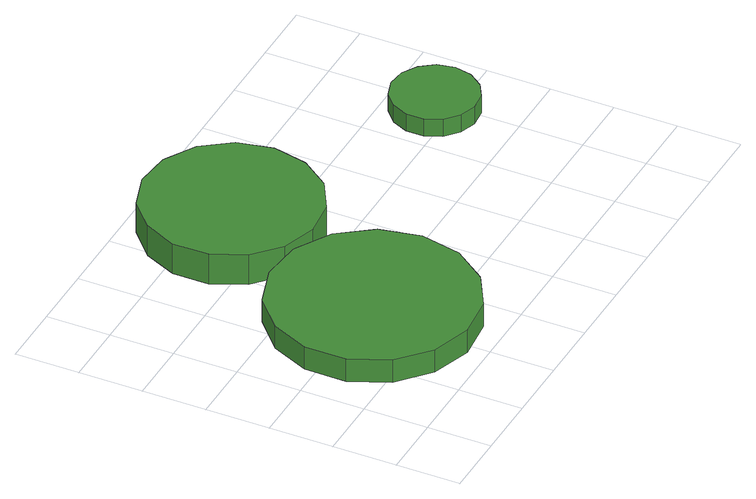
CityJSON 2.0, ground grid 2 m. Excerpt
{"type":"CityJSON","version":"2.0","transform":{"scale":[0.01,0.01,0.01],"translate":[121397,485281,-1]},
"CityObjects":{
"tree1":{"type":"SolitaryVegetationObject","attributes":{"function":"something"}},
"tree2":{"type":"SolitaryVegetationObject","attributes":{"function":"something"},"geometry":[{"type":"MultiSurface","lod":"1","boundaries":[[[0,1,2,3,4,5,6,7,8,9,10,11,12,13,14]],[[15,16,17,18,19,20,21,22,23,24,25,26,27,28,29]],[[0,29,28,1]],[[1,28,27,2]],[[2,27,26,3]],[[3,26,25,4]],[[4,25,24,5]],[[5,24,23,6]],[[6,23,22,7]],[[7,22,21,8]],[[8,21,20,9]],[[9,20,19,10]],[[10,19,18,11]],[[11,18,17,12]],[[12,17,16,13]],[[13,16,15,14]],[[14,15,29,0]]]}]},
"tree3":{"type":"SolitaryVegetationObject","attributes":{"function":"something"}},
"tree4":{"type":"SolitaryVegetationObject","attributes":{"function":"something"}},
"tree5":{"type":"SolitaryVegetationObject","attributes":{"function":"something"},"geometry":[{"type":"MultiSurface","lod":"1","boundaries":[[[30,31,32,33,34,35,36,37,38,39,40,41,42,43,44]],[[45,46,47,48,49,50,51,52,53,54,55,56,57,58,59]],[[30,59,58,31]],[[31,58,57,32]],[[32,57,56,33]],[[33,56,55,34]],[[34,55,54,35]],[[35,54,53,36]],[[36,53,52,37]],[[37,52,51,38]],[[38,51,50,39]],[[39,50,49,40]],[[40,49,48,41]],[[41,48,47,42]],[[42,47,46,43]],[[43,46,45,44]],[[44,45,59,30]]]}]},
"tree6":{"type":"SolitaryVegetationObject","attributes":{"function":"something"}},
"tree7":{"type":"SolitaryVegetationObject","attributes":{"function":"something"},"geometry":[{"type":"MultiSurface","lod":"1","boundaries":[[[60,61,62,63,64,65,66,67,68,69,70,71,72,73,74]],[[75,76,77,78,79,80,81,82,83,84,85,86,87,88,89]],[[60,89,88,61]],[[61,88,87,62]],[[62,87,86,63]],[[63,86,85,64]],[[64,85,84,65]],[[65,84,83,66]],[[66,83,82,67]],[[67,82,81,68]],[[68,81,80,69]],[[69,80,79,70]],[[70,79,78,71]],[[71,78,77,72]],[[72,77,76,73]],[[73,76,75,74]],[[74,75,89,60]]]}]},
"tree8":{"type":"SolitaryVegetationObject","attributes":{"function":"something"}},
"tree9":{"type":"SolitaryVegetationObject","attributes":{"function":"something"}}
},
"vertices":[
[717,369,100],[690,497,100],[613,603,100],[500,669,100],[370,682,100],[245,642,100],[148,554,100],[95,435,100],[95,304,100],[148,184,100],[245,97,100],[370,57,100],[500,70,100],[613,136,100],[690,241,100],[690,241,22],[613,136,22],[500,70,22],[370,57,22],[245,97,22],[148,184,22],[95,304,22],[95,435,22],[148,554,22],[245,642,22],[370,682,22],[500,669,22],[613,603,22],[690,497,22],[717,369,22],
[875,913,127],[851,1023,127],[785,1114,127],[687,1171,127],[575,1183,127],[468,1148,127],[385,1072,127],[339,970,127],[339,857,127],[385,754,127],[468,679,127],[575,644,127],[687,656,127],[785,712,127],[851,803,127],[851,803,23],[785,712,23],[687,656,23],[575,644,23],[468,679,23],[385,754,23],[339,857,23],[339,970,23],[385,1072,23],[468,1148,23],[575,1183,23],[687,1171,23],[785,1114,23],[851,1023,23],[875,913,23],
[1504,652,79],[1493,706,79],[1460,750,79],[1413,778,79],[1358,784,79],[1306,767,79],[1265,730,79],[1243,680,79],[1243,625,79],[1265,574,79],[1306,538,79],[1358,521,79],[1413,526,79],[1460,554,79],[1493,598,79],[1493,598,20],[1460,554,20],[1413,526,20],[1358,521,20],[1306,538,20],[1265,574,20],[1243,625,20],[1243,680,20],[1265,730,20],[1306,767,20],[1358,784,20],[1413,778,20],[1460,750,20],[1493,706,20],[1504,652,20]
]}
